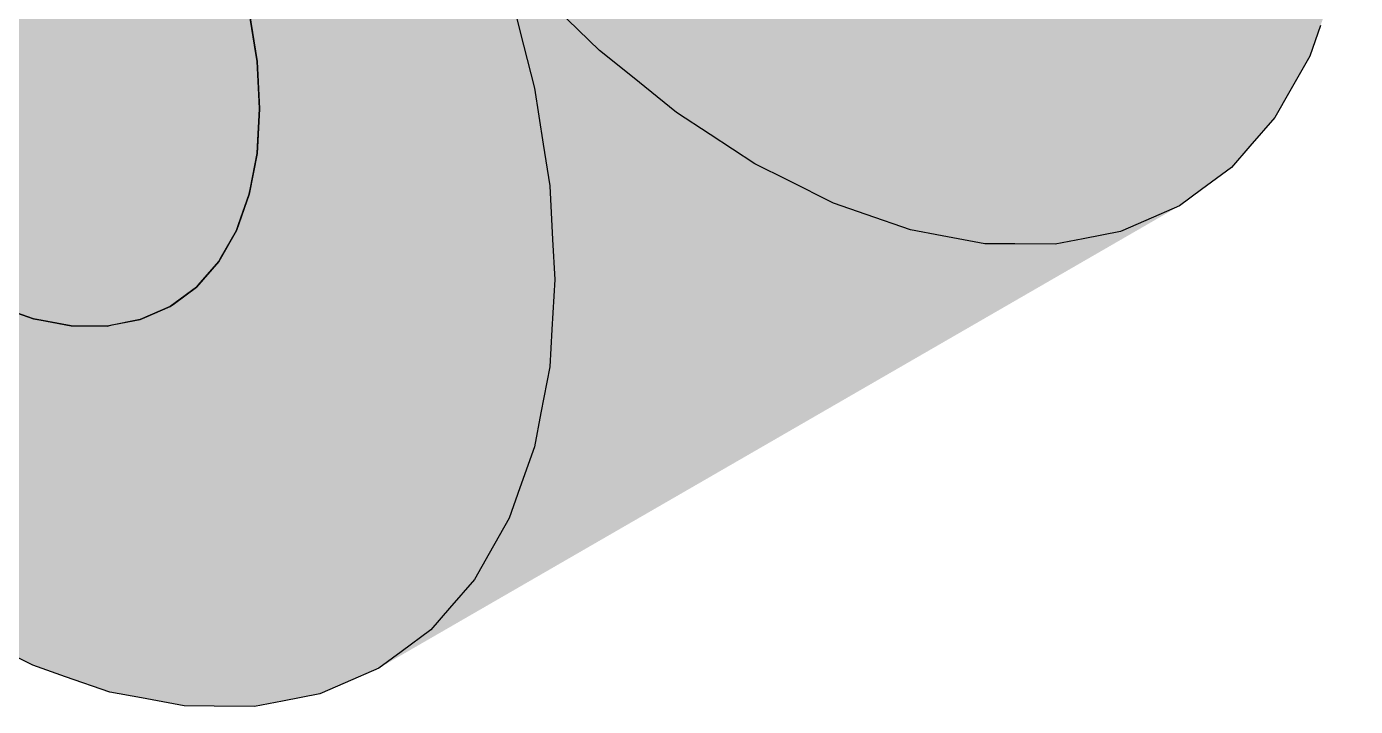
# Model space of a CAD drawing. Extents: x 0 to 297, y 0 to 210.
# Drawn here: x 206.73 to 225.5, y 121.7 to 131.31 of the extents above; entities that cross this region are included whole.
import ezdxf

# ---------------------------------------------------------------- set-up
doc = ezdxf.new("R2010")
doc.units = 0
doc.layers.add('SOMBRA', color=8, linetype='CONTINUOUS')
doc.layers.add('VISIBLE', color=7, linetype='CONTINUOUS')

msp = doc.modelspace()

# ---------------------------------------------------------------- linework, layer by layer
at = {"layer": 'SOMBRA', "color": 253}
for points in [[(213.5988, 138.1076), (202.3422, 131.4676), (202.6553, 130.8745)], [(213.5988, 138.1076), (202.6553, 130.8745), (213.969, 137.4064)], [(202.7224, 130.7677), (213.969, 137.4064), (202.6553, 130.8745)], [(202.7224, 130.7677), (213.9711, 137.4032), (213.969, 137.4064)], [(213.9711, 137.4032), (202.7224, 130.7677), (203.0795, 130.2)], [(213.9711, 137.4032), (203.0795, 130.2), (214.3932, 136.732)], [(221.295, 137.3518), (209.9644, 130.9276), (209.8717, 131.519)], [(209.9644, 130.9276), (221.295, 137.3518), (221.2955, 137.3484)], [(209.9644, 130.9276), (221.2955, 137.3484), (209.9818, 130.8165)], [(221.3322, 136.6802), (209.9818, 130.8165), (221.2955, 137.3484)], [(203.1538, 130.0998), (214.3932, 136.732), (203.0795, 130.2)], [(203.1538, 130.0998), (214.3955, 136.7289), (214.3932, 136.732)], [(214.3955, 136.7289), (203.1538, 130.0998), (203.5486, 129.5672)], [(214.3955, 136.7289), (203.5486, 129.5672), (214.8624, 136.0991)], [(221.3322, 136.6802), (210.0128, 130.2513), (209.9818, 130.8165)], [(210.0128, 130.2513), (221.3322, 136.6802), (221.3324, 136.677)], [(210.0128, 130.2513), (221.3324, 136.677), (210.0187, 130.1451)], [(221.2957, 136.0512), (210.0187, 130.1451), (221.3324, 136.677)], [(203.6287, 129.4753), (214.8624, 136.0991), (203.5486, 129.5672)], [(203.6287, 129.4753), (214.8648, 136.0964), (214.8624, 136.0991)], [(214.8648, 136.0964), (203.6287, 129.4753), (204.0547, 128.9869)], [(214.8648, 136.0964), (204.0547, 128.9869), (215.3684, 135.5188)], [(209.9876, 129.6158), (221.2955, 136.0482), (209.9818, 129.5163)], [(209.9876, 129.6158), (221.2957, 136.0512), (221.2955, 136.0482)], [(221.2957, 136.0512), (209.9876, 129.6158), (210.0187, 130.1451)], [(216.0078, 130.882), (215.0139, 131.6841), (215.3295, 132.8619)], [(216.167, 132.186), (216.0078, 130.882), (215.3295, 132.8619)], [(217.8711, 131.2022), (217.019, 131.6296), (217.019, 132.5569)], [(217.7663, 132.1821), (217.8711, 131.2022), (217.019, 132.5569)], [(217.019, 130.2216), (216.0078, 130.882), (216.167, 132.186)], [(217.019, 131.6296), (217.019, 130.2216), (216.167, 132.186)], [(218.7086, 130.911), (217.8711, 131.2022), (217.7663, 132.1821)], [(218.5007, 131.9267), (218.7086, 130.911), (217.7663, 132.1821)], [(221.0671, 132.1559), (221.6349, 131.1724), (220.5041, 131.9109)], [(222.1979, 131.5886), (221.6349, 131.1724), (221.0671, 132.1559)], [(222.6723, 132.1346), (223.7283, 130.8209), (222.1979, 131.5886)], [(224.1765, 131.6116), (223.7283, 130.8209), (222.6723, 132.1346)], [(219.5171, 130.7611), (218.7086, 130.911), (218.5007, 131.9267)], [(219.2098, 131.7953), (219.5171, 130.7611), (218.5007, 131.9267)], [(220.5041, 131.9109), (220.9929, 130.8929), (219.8814, 131.79)], [(221.6349, 131.1724), (220.9929, 130.8929), (220.5041, 131.9109)], [(215.0139, 131.6841), (214.8229, 130.9712), (214.2202, 131.5554)], [(215.2873, 130.5964), (214.8229, 130.9712), (215.0139, 131.6841)], [(216.0078, 130.882), (215.2873, 130.5964), (215.0139, 131.6841)], [(220.283, 130.7551), (219.5171, 130.7611), (219.2098, 131.7953)], [(219.8814, 131.79), (220.283, 130.7551), (219.2098, 131.7953)], [(220.9929, 130.8929), (220.283, 130.7551), (219.8814, 131.79)], [(218.0302, 129.7144), (217.019, 130.2216), (217.019, 131.6296)], [(217.8711, 131.2022), (218.0302, 129.7144), (217.019, 131.6296)], [(222.1979, 131.5886), (223.1653, 130.173), (221.6349, 131.1724)], [(223.7283, 130.8209), (223.1653, 130.173), (222.1979, 131.5886)], [(224.1765, 131.6116), (224.5769, 130.3952), (223.7283, 130.8209)], [(224.1765, 131.6116), (224.8584, 130.8918), (224.5769, 130.3952)], [(225.0106, 131.3216), (224.8584, 130.8918), (224.1765, 131.6116)], [(219.0242, 129.3688), (218.0302, 129.7144), (217.8711, 131.2022)], [(218.7086, 130.911), (219.0242, 129.3688), (217.8711, 131.2022)], [(221.6349, 131.1724), (222.4971, 129.679), (220.9929, 130.8929)], [(223.1653, 130.173), (222.4971, 129.679), (221.6349, 131.1724)], [(219.9838, 129.1909), (219.0242, 129.3688), (218.7086, 130.911)], [(219.5171, 130.7611), (219.9838, 129.1909), (218.7086, 130.911)], [(220.9929, 130.8929), (221.7352, 129.3473), (220.283, 130.7551)], [(222.4971, 129.679), (221.7352, 129.3473), (220.9929, 130.8929)], [(216.0078, 130.882), (215.9115, 130.0927), (215.2873, 130.5964)], [(216.384, 129.7841), (215.9115, 130.0927), (216.0078, 130.882)], [(217.019, 130.2216), (216.384, 129.7841), (216.0078, 130.882)], [(220.8926, 129.1837), (219.9838, 129.1909), (219.5171, 130.7611)], [(220.283, 130.7551), (220.8926, 129.1837), (219.5171, 130.7611)], [(221.7352, 129.3473), (220.8926, 129.1837), (220.283, 130.7551)], [(223.7283, 130.8209), (224.0139, 129.6188), (223.1653, 130.173)], [(223.7283, 130.8209), (224.3675, 130.0257), (224.0139, 129.6188)], [(224.5769, 130.3952), (224.3675, 130.0257), (223.7283, 130.8209)], [(217.019, 130.2216), (217.019, 129.3694), (216.384, 129.7841)], [(217.4915, 129.1324), (217.019, 129.3694), (217.019, 130.2216)], [(218.0302, 129.7144), (217.4915, 129.1324), (217.019, 130.2216)], [(223.1653, 130.173), (223.3312, 129.0059), (222.4971, 129.679)], [(223.1653, 130.173), (223.7509, 129.3161), (223.3312, 129.0059)], [(224.0139, 129.6188), (223.7509, 129.3161), (223.1653, 130.173)], [(218.0302, 129.7144), (218.1266, 128.8138), (217.4915, 129.1324)], [(218.591, 128.6523), (218.1266, 128.8138), (218.0302, 129.7144)], [(219.0242, 129.3688), (218.591, 128.6523), (218.0302, 129.7144)], [(222.4971, 129.679), (222.5405, 128.5667), (221.7352, 129.3473)], [(222.4971, 129.679), (223.019, 128.775), (222.5405, 128.5667)], [(223.3312, 129.0059), (223.019, 128.775), (222.4971, 129.679)], [(219.0242, 129.3688), (219.2152, 128.4353), (218.591, 128.6523)], [(219.6635, 128.3522), (219.2152, 128.4353), (219.0242, 129.3688)], [(219.9838, 129.1909), (219.6635, 128.3522), (219.0242, 129.3688)], [(221.7352, 129.3473), (221.6554, 128.309), (220.8926, 129.1837)], [(221.7352, 129.3473), (222.1845, 128.4118), (221.6554, 128.309)], [(222.5405, 128.5667), (222.1845, 128.4118), (221.7352, 129.3473)], [(219.9838, 129.1909), (220.2662, 128.2405), (219.6635, 128.3522)], [(220.6909, 128.2371), (220.2662, 128.2405), (219.9838, 129.1909)], [(220.8926, 129.1837), (220.6909, 128.2371), (219.9838, 129.1909)], [(220.8926, 129.1837), (221.2617, 128.2326), (220.6909, 128.2371)], [(221.6554, 128.309), (221.2617, 128.2326), (220.8926, 129.1837)]]:
    msp.add_solid(points, dxfattribs=at)
at = {"layer": 'SOMBRA', "color": 252}
for points in [[(205.1072, 135.118), (210.2872, 137.0893), (198.9735, 130.5574)], [(199.2857, 129.9661), (198.9735, 130.5574), (210.2872, 137.0893)], [(199.2857, 129.9661), (210.2872, 137.0893), (205.773, 133.7116)], [(213.7493, 131.0448), (225.2152, 136.9712), (220.2367, 134.7903)], [(213.7493, 131.0448), (213.9015, 130.4392), (225.2152, 136.9712)], [(220.5129, 133.3922), (225.2152, 136.9712), (213.9015, 130.4392)], [(205.773, 133.7116), (211.019, 135.7032), (199.7053, 129.1713)], [(200.0613, 128.6053), (199.7053, 129.1713), (211.019, 135.7032)], [(200.0613, 128.6053), (211.019, 135.7032), (206.5487, 132.3507)], [(214.0256, 129.6468), (225.4317, 135.5892), (220.5129, 133.3922)], [(214.0256, 129.6468), (214.118, 129.0572), (225.4317, 135.5892)], [(220.647, 132.0453), (225.4317, 135.5892), (214.118, 129.0572)], [(213.7493, 131.0448), (220.2367, 134.7903), (213.5447, 131.8588)], [(206.5487, 132.3507), (211.8535, 134.3764), (200.5398, 127.8444)], [(200.9335, 127.3134), (200.5398, 127.8444), (211.8535, 134.3764)], [(200.9335, 127.3134), (211.8535, 134.3764), (207.4208, 131.0588)], [(207.4208, 131.0588), (211.8535, 134.3764), (212.2472, 133.8454)], [(214.1596, 128.2998), (225.5043, 134.2684), (220.647, 132.0453)], [(214.1596, 128.2998), (214.1906, 127.7364), (225.5043, 134.2684)], [(220.6363, 130.7726), (225.5043, 134.2684), (214.1906, 127.7364)], [(220.6363, 130.7726), (225.4627, 133.5591), (225.5043, 134.2684)], [(207.4208, 131.0588), (212.2472, 133.8454), (212.7764, 133.1316)], [(220.6363, 130.7726), (225.4317, 133.0314), (225.4627, 133.5591)], [(214.0256, 129.6468), (220.5129, 133.3922), (213.9015, 130.4392)], [(207.4208, 131.0588), (212.7764, 133.1316), (201.4627, 126.5996)], [(201.8873, 126.1126), (201.4627, 126.5996), (212.7764, 133.1316)], [(201.8873, 126.1126), (212.7764, 133.1316), (208.3747, 129.8581)], [(208.3747, 129.8581), (212.7764, 133.1316), (213.201, 132.6446)], [(220.4812, 129.5958), (225.4317, 133.0314), (214.118, 126.4994)], [(214.149, 127.0271), (214.118, 126.4994), (225.4317, 133.0314)], [(214.149, 127.0271), (225.4317, 133.0314), (220.6363, 130.7726)], [(220.4812, 129.5958), (225.3076, 132.3823), (225.4317, 133.0314)], [(208.3747, 129.8581), (213.201, 132.6446), (213.7719, 131.99)], [(220.4812, 129.5958), (225.2152, 131.8994), (225.3076, 132.3823)], [(210.3408, 131.3933), (210.7055, 131.2956), (210.9943, 132.1115)], [(210.7055, 131.2956), (211.7363, 132.038), (210.9943, 132.1115)], [(210.7055, 131.2956), (211.235, 131.1537), (211.7363, 132.038)], [(211.235, 131.1537), (212.8628, 131.9264), (211.7363, 132.038)], [(214.1596, 128.2998), (220.647, 132.0453), (214.118, 129.0572)], [(208.3747, 129.8581), (213.7719, 131.99), (202.4581, 125.458)], [(202.9065, 125.0234), (202.4581, 125.458), (213.7719, 131.99)], [(202.9065, 125.0234), (213.7719, 131.99), (209.3938, 128.7688)], [(209.3938, 128.7688), (213.7719, 131.99), (214.2202, 131.5554)], [(211.235, 131.1537), (212.0107, 130.9458), (212.8628, 131.9264)], [(212.0107, 130.9458), (213.5447, 131.8588), (212.8628, 131.9264)], [(212.0107, 130.9458), (213.7493, 131.0448), (213.5447, 131.8588)], [(220.1842, 128.5351), (225.2152, 131.8994), (213.9015, 125.3674)], [(213.9938, 125.8503), (213.9015, 125.3674), (225.2152, 131.8994)], [(213.9938, 125.8503), (225.2152, 131.8994), (220.4812, 129.5958)], [(220.1842, 128.5351), (225.0106, 131.3216), (225.2152, 131.8994)], [(209.3938, 128.7688), (214.2202, 131.5554), (214.8229, 130.9712)], [(209.9818, 130.8165), (209.9442, 131.4996), (209.8717, 131.519)], [(209.9818, 130.8165), (210.0958, 131.459), (209.9442, 131.4996)], [(209.9818, 130.8165), (210.0562, 130.7848), (210.0958, 131.459)], [(210.0562, 130.7848), (210.3408, 131.3933), (210.0958, 131.459)], [(210.0562, 130.7848), (210.2118, 130.7186), (210.3408, 131.3933)], [(210.2118, 130.7186), (210.7055, 131.2956), (210.3408, 131.3933)], [(210.2118, 130.7186), (210.4633, 130.6117), (210.7055, 131.2956)], [(210.4633, 130.6117), (211.235, 131.1537), (210.7055, 131.2956)], [(220.1842, 128.5351), (224.8584, 130.8918), (225.0106, 131.3216)], [(210.4633, 130.6117), (210.8376, 130.4525), (211.235, 131.1537)], [(210.8376, 130.4525), (212.0107, 130.9458), (211.235, 131.1537)], [(200.9335, 127.3134), (207.4208, 131.0588), (201.4627, 126.5996)], [(209.3938, 128.7688), (214.8229, 130.9712), (203.5092, 124.4392)], [(203.9736, 124.0644), (203.5092, 124.4392), (214.8229, 130.9712)], [(203.9736, 124.0644), (214.8229, 130.9712), (210.4609, 127.8099)], [(210.4609, 127.8099), (214.8229, 130.9712), (215.2873, 130.5964)], [(210.8376, 130.4525), (211.3811, 130.2213), (212.0107, 130.9458)], [(211.3811, 130.2213), (213.1886, 130.6302), (212.0107, 130.9458)], [(212.0107, 130.9458), (213.1886, 130.6302), (213.7493, 131.0448)], [(213.1886, 130.6302), (213.9015, 130.4392), (213.7493, 131.0448)], [(219.7506, 127.6087), (224.8584, 130.8918), (213.5447, 124.3598)], [(213.6969, 124.7896), (213.5447, 124.3598), (224.8584, 130.8918)], [(213.6969, 124.7896), (224.8584, 130.8918), (220.1842, 128.5351)], [(219.7506, 127.6087), (224.5769, 130.3952), (224.8584, 130.8918)], [(210.0187, 130.1451), (210.0562, 130.7848), (209.9818, 130.8165)], [(210.0187, 130.1451), (210.2118, 130.7186), (210.0562, 130.7848)], [(210.0187, 130.1451), (210.0938, 130.1017), (210.2118, 130.7186)], [(210.0938, 130.1017), (210.4633, 130.6117), (210.2118, 130.7186)], [(214.149, 127.0271), (220.6363, 130.7726), (214.1906, 127.7364)], [(210.0938, 130.1017), (210.2507, 130.0111), (210.4633, 130.6117)], [(210.2507, 130.0111), (210.8376, 130.4525), (210.4633, 130.6117)], [(210.4609, 127.8099), (215.2873, 130.5964), (215.9115, 130.0927)], [(211.3811, 130.2213), (212.1773, 129.8826), (213.1886, 130.6302)], [(212.1773, 129.8826), (213.9015, 130.4392), (213.1886, 130.6302)], [(210.2507, 130.0111), (210.5043, 129.8647), (210.8376, 130.4525)], [(210.5043, 129.8647), (211.3811, 130.2213), (210.8376, 130.4525)], [(212.1773, 129.8826), (214.0256, 129.6468), (213.9015, 130.4392)], [(219.7506, 127.6087), (224.3675, 130.0257), (224.5769, 130.3952)], [(209.9818, 129.5163), (210.0938, 130.1017), (210.0187, 130.1451)], [(210.5043, 129.8647), (210.8818, 129.6467), (211.3811, 130.2213)], [(210.8818, 129.6467), (212.1773, 129.8826), (211.3811, 130.2213)], [(210.4609, 127.8099), (215.9115, 130.0927), (204.5978, 123.5607)], [(205.0702, 123.2521), (204.5978, 123.5607), (215.9115, 130.0927)], [(205.0702, 123.2521), (215.9115, 130.0927), (211.5576, 126.9976)], [(209.9818, 129.5163), (210.2507, 130.0111), (210.0938, 130.1017)], [(209.9818, 129.5163), (210.0562, 129.462), (210.2507, 130.0111)], [(210.0562, 129.462), (210.5043, 129.8647), (210.2507, 130.0111)], [(211.5576, 126.9976), (215.9115, 130.0927), (216.384, 129.7841)], [(219.1875, 126.8323), (224.3675, 130.0257), (213.0538, 123.4938)], [(213.2632, 123.8632), (213.0538, 123.4938), (224.3675, 130.0257)], [(213.2632, 123.8632), (224.3675, 130.0257), (219.7506, 127.6087)], [(219.1875, 126.8323), (224.0139, 129.6188), (224.3675, 130.0257)], [(201.8873, 126.1126), (208.3747, 129.8581), (202.4581, 125.458)], [(210.0562, 129.462), (210.2118, 129.3485), (210.5043, 129.8647)], [(210.2118, 129.3485), (210.8818, 129.6467), (210.5043, 129.8647)], [(210.8818, 129.6467), (211.4301, 129.3302), (212.1773, 129.8826)], [(211.4301, 129.3302), (213.3862, 129.3684), (212.1773, 129.8826)], [(211.5576, 126.9976), (216.384, 129.7841), (217.019, 129.3694)], [(212.1773, 129.8826), (213.3862, 129.3684), (214.0256, 129.6468)], [(210.2118, 129.3485), (210.4633, 129.1651), (210.8818, 129.6467)], [(210.4633, 129.1651), (211.4301, 129.3302), (210.8818, 129.6467)], [(213.3862, 129.3684), (214.118, 129.0572), (214.0256, 129.6468)], [(213.9938, 125.8503), (220.4812, 129.5958), (214.118, 126.4994)], [(219.1875, 126.8323), (223.7509, 129.3161), (224.0139, 129.6188)], [(209.8717, 128.9408), (210.0562, 129.462), (209.9818, 129.5163)], [(209.8717, 128.9408), (210.2118, 129.3485), (210.0562, 129.462)], [(211.5576, 126.9976), (217.019, 129.3694), (205.7053, 122.8374)], [(206.1778, 122.6004), (205.7053, 122.8374), (217.019, 129.3694)], [(206.1778, 122.6004), (217.019, 129.3694), (212.6652, 126.3459)], [(209.8717, 128.9408), (209.9442, 128.8765), (210.2118, 129.3485)], [(209.9442, 128.8765), (210.4633, 129.1651), (210.2118, 129.3485)], [(210.4633, 129.1651), (210.8376, 128.8921), (211.4301, 129.3302)], [(210.8376, 128.8921), (212.2332, 128.8665), (211.4301, 129.3302)], [(211.4301, 129.3302), (212.2332, 128.8665), (213.3862, 129.3684)], [(212.2332, 128.8665), (214.118, 129.0572), (213.3862, 129.3684)], [(218.5049, 126.2194), (223.7509, 129.3161), (212.4371, 122.7841)], [(212.7002, 123.0869), (212.4371, 122.7841), (223.7509, 129.3161)], [(212.6652, 126.3459), (217.019, 129.3694), (217.4915, 129.1324)], [(212.7002, 123.0869), (223.7509, 129.3161), (219.1875, 126.8323)], [(218.5049, 126.2194), (223.3312, 129.0059), (223.7509, 129.3161)], [(209.9442, 128.8765), (210.0958, 128.7421), (210.4633, 129.1651)], [(210.0958, 128.7421), (210.8376, 128.8921), (210.4633, 129.1651)], [(212.2332, 128.8665), (214.1596, 128.2998), (214.118, 129.0572)], [(212.6652, 126.3459), (217.4915, 129.1324), (218.1266, 128.8138)], [(209.6903, 128.4286), (209.9442, 128.8765), (209.8717, 128.9408)], [(209.6903, 128.4286), (210.0958, 128.7421), (209.9442, 128.8765)], [(210.0958, 128.7421), (210.3408, 128.5248), (210.8376, 128.8921)], [(210.3408, 128.5248), (211.3811, 128.4956), (210.8376, 128.8921)], [(210.8376, 128.8921), (211.3811, 128.4956), (212.2332, 128.8665)], [(211.3811, 128.4956), (213.4525, 128.1625), (212.2332, 128.8665)], [(212.2332, 128.8665), (213.4525, 128.1625), (214.1596, 128.2998)], [(218.5049, 126.2194), (223.019, 128.775), (223.3312, 129.0059)], [(202.9065, 125.0234), (209.3938, 128.7688), (203.5092, 124.4392)], [(212.6652, 126.3459), (218.1266, 128.8138), (206.8129, 122.2818)], [(207.2773, 122.1203), (206.8129, 122.2818), (218.1266, 128.8138)], [(207.2773, 122.1203), (218.1266, 128.8138), (213.7646, 125.8658)], [(209.6903, 128.4286), (209.7597, 128.3554), (210.0958, 128.7421)], [(209.7597, 128.3554), (210.3408, 128.5248), (210.0958, 128.7421)], [(217.7142, 125.7803), (223.019, 128.775), (211.7053, 122.2431)], [(212.0175, 122.4739), (211.7053, 122.2431), (223.019, 128.775)], [(212.0175, 122.4739), (223.019, 128.775), (218.5049, 126.2194)], [(213.7646, 125.8658), (218.1266, 128.8138), (218.591, 128.6523)], [(213.7646, 125.8658), (218.591, 128.6523), (219.2152, 128.4353)], [(217.7142, 125.7803), (222.5405, 128.5667), (223.019, 128.775)], [(209.7597, 128.3554), (209.9047, 128.2024), (210.3408, 128.5248)], [(209.9047, 128.2024), (210.7055, 128.2015), (210.3408, 128.5248)], [(210.3408, 128.5248), (210.7055, 128.2015), (211.3811, 128.4956)], [(210.7055, 128.2015), (212.1773, 127.9149), (211.3811, 128.4956)], [(211.3811, 128.4956), (212.1773, 127.9149), (213.4525, 128.1625)], [(213.6969, 124.7896), (220.1842, 128.5351), (213.9015, 125.3674)], [(217.7142, 125.7803), (222.1845, 128.4118), (222.5405, 128.5667)], [(213.7646, 125.8658), (219.2152, 128.4353), (207.9015, 121.9033)], [(208.3498, 121.8202), (207.9015, 121.9033), (219.2152, 128.4353)], [(208.3498, 121.8202), (219.2152, 128.4353), (214.8372, 125.5657)], [(209.4408, 127.9884), (209.7597, 128.3554), (209.6903, 128.4286)], [(209.4408, 127.9884), (209.9047, 128.2024), (209.7597, 128.3554)], [(216.829, 125.5225), (222.1845, 128.4118), (210.8708, 121.8798)], [(211.2268, 122.0348), (210.8708, 121.8798), (222.1845, 128.4118)], [(211.2268, 122.0348), (222.1845, 128.4118), (217.7142, 125.7803)], [(213.4525, 128.1625), (214.1906, 127.7364), (214.1596, 128.2998)], [(214.8372, 125.5657), (219.2152, 128.4353), (219.6635, 128.3522)], [(214.8372, 125.5657), (219.6635, 128.3522), (220.2662, 128.2405)], [(216.829, 125.5225), (221.6554, 128.309), (222.1845, 128.4118)], [(216.829, 125.5225), (221.2617, 128.2326), (221.6554, 128.309)], [(214.8372, 125.5657), (220.2662, 128.2405), (208.9525, 121.7085)], [(209.3772, 121.7051), (208.9525, 121.7085), (220.2662, 128.2405)], [(209.3772, 121.7051), (220.2662, 128.2405), (215.8645, 125.4506)], [(209.4408, 127.9884), (209.5058, 127.9075), (209.9047, 128.2024)], [(209.5058, 127.9075), (210.139, 127.9549), (209.9047, 128.2024)], [(209.9047, 128.2024), (210.139, 127.9549), (210.7055, 128.2015)], [(215.8645, 125.4506), (221.2617, 128.2326), (209.948, 121.7006)], [(210.3417, 121.7771), (209.948, 121.7006), (221.2617, 128.2326)], [(210.139, 127.9549), (211.235, 127.7319), (210.7055, 128.2015)], [(210.3417, 121.7771), (221.2617, 128.2326), (216.829, 125.5225)], [(210.7055, 128.2015), (211.235, 127.7319), (212.1773, 127.9149)], [(212.1773, 127.9149), (214.1906, 127.7364), (213.4525, 128.1625)], [(215.8645, 125.4506), (220.2662, 128.2405), (220.6909, 128.2371)], [(215.8645, 125.4506), (220.6909, 128.2371), (221.2617, 128.2326)], [(209.1273, 127.6277), (209.5058, 127.9075), (209.4408, 127.9884)], [(209.1273, 127.6277), (209.6417, 127.7385), (209.5058, 127.9075)], [(209.5058, 127.9075), (209.6417, 127.7385), (210.139, 127.9549)], [(209.6417, 127.7385), (210.4878, 127.5868), (210.139, 127.9549)], [(210.139, 127.9549), (210.4878, 127.5868), (211.235, 127.7319)], [(211.235, 127.7319), (213.3862, 127.0331), (212.1773, 127.9149)], [(212.1773, 127.9149), (213.3862, 127.0331), (214.149, 127.0271)], [(212.1773, 127.9149), (214.149, 127.0271), (214.1906, 127.7364)], [(203.9736, 124.0644), (210.4609, 127.8099), (204.5978, 123.5607)], [(209.1273, 127.6277), (209.1869, 127.5405), (209.6417, 127.7385)], [(209.1869, 127.5405), (209.8614, 127.4651), (209.6417, 127.7385)], [(209.6417, 127.7385), (209.8614, 127.4651), (210.4878, 127.5868)], [(210.4878, 127.5868), (212.0107, 127.044), (211.235, 127.7319)], [(211.235, 127.7319), (212.0107, 127.044), (213.3862, 127.0331)], [(208.7553, 127.3526), (209.1869, 127.5405), (209.1273, 127.6277)], [(208.7553, 127.3526), (209.3114, 127.3583), (209.1869, 127.5405)], [(209.1869, 127.5405), (209.3114, 127.3583), (209.8614, 127.4651)], [(209.8614, 127.4651), (210.9943, 127.0521), (210.4878, 127.5868)], [(210.4878, 127.5868), (210.9943, 127.0521), (212.0107, 127.044)], [(213.2632, 123.8632), (219.7506, 127.6087), (213.5447, 124.3598)], [(206.2683, 127.3723), (206.2781, 127.2807), (206.8817, 126.8865)], [(206.2683, 127.3723), (206.8817, 126.8865), (206.8411, 127.0849)], [(206.2683, 127.3723), (206.8411, 127.0849), (206.8217, 127.1799)], [(208.3311, 127.168), (208.8084, 127.2607), (208.7553, 127.3526)], [(208.7553, 127.3526), (208.8084, 127.2607), (209.3114, 127.3583)], [(208.8084, 127.2607), (209.5126, 127.0638), (209.3114, 127.3583)], [(209.3114, 127.3583), (210.1883, 127.0584), (209.8614, 127.4651)], [(209.3114, 127.3583), (209.5126, 127.0638), (210.1883, 127.0584)], [(209.8614, 127.4651), (210.1883, 127.0584), (210.9943, 127.0521)], [(206.2781, 127.2807), (206.2986, 127.0892), (206.9474, 126.5656)], [(206.2781, 127.2807), (206.9474, 126.5656), (206.8817, 126.8865)], [(206.8217, 127.1799), (206.8411, 127.0849), (207.4447, 126.7821)], [(206.8217, 127.1799), (207.4447, 126.7821), (207.3847, 126.9842)], [(206.8217, 127.1799), (207.3847, 126.9842), (207.356, 127.0809)], [(207.862, 127.0769), (208.3768, 127.0728), (208.3311, 127.168)], [(208.3311, 127.168), (208.9194, 127.0685), (208.8084, 127.2607)], [(208.3311, 127.168), (208.3768, 127.0728), (208.9194, 127.0685)], [(208.8084, 127.2607), (208.9194, 127.0685), (209.5126, 127.0638)], [(205.0702, 123.2521), (211.5576, 126.9976), (205.7053, 122.8374)], [(206.2986, 127.0892), (206.3317, 126.7797), (207.0451, 126.0882)], [(206.2986, 127.0892), (207.0451, 126.0882), (206.9474, 126.5656)], [(206.8411, 127.0849), (206.8817, 126.8865), (207.5418, 126.4554)], [(206.8411, 127.0849), (207.5418, 126.4554), (207.4447, 126.7821)], [(207.356, 127.0809), (207.3847, 126.9842), (207.978, 126.7779)], [(207.356, 127.0809), (207.978, 126.7779), (207.8995, 126.9801)], [(207.356, 127.0809), (207.8995, 126.9801), (207.862, 127.0769)], [(207.3847, 126.9842), (207.4447, 126.7821), (208.1048, 126.451)], [(207.3847, 126.9842), (208.1048, 126.451), (207.978, 126.7779)], [(207.862, 127.0769), (207.8995, 126.9801), (208.4723, 126.8739)], [(207.862, 127.0769), (208.4723, 126.8739), (208.3768, 127.0728)], [(207.8995, 126.9801), (207.978, 126.7779), (208.6268, 126.5523)], [(207.8995, 126.9801), (208.6268, 126.5523), (208.4723, 126.8739)], [(208.3768, 127.0728), (208.4723, 126.8739), (209.0987, 126.7578)], [(208.3768, 127.0728), (209.0987, 126.7578), (208.9194, 127.0685)], [(208.9194, 127.0685), (209.0987, 126.7578), (209.8121, 126.6255)], [(208.9194, 127.0685), (209.8121, 126.6255), (209.5126, 127.0638)], [(209.5126, 127.0638), (209.8121, 126.6255), (210.6631, 126.4678)], [(209.5126, 127.0638), (210.6631, 126.4678), (210.1883, 127.0584)], [(210.1883, 127.0584), (210.6631, 126.4678), (211.7363, 126.2688)], [(210.1883, 127.0584), (211.7363, 126.2688), (210.9943, 127.0521)], [(210.9943, 127.0521), (211.7363, 126.2688), (213.1885, 125.9996)], [(210.9943, 127.0521), (213.1885, 125.9996), (212.0107, 127.044)], [(212.0107, 127.044), (213.1885, 125.9996), (213.9938, 125.8503)], [(212.0107, 127.044), (213.9938, 125.8503), (214.118, 126.4994)], [(212.0107, 127.044), (214.118, 126.4994), (213.3862, 127.0331)], [(213.3862, 127.0331), (214.118, 126.4994), (214.149, 127.0271)], [(206.3317, 126.7797), (206.381, 126.3191), (207.187, 125.3948)], [(206.3317, 126.7797), (207.187, 125.3948), (207.0451, 126.0882)], [(206.8817, 126.8865), (206.9474, 126.5656), (207.6863, 125.9693)], [(206.8817, 126.8865), (207.6863, 125.9693), (207.5418, 126.4554)], [(207.4447, 126.7821), (207.5418, 126.4554), (208.2936, 125.9645)], [(207.4447, 126.7821), (208.2936, 125.9645), (208.1048, 126.451)], [(207.978, 126.7779), (208.1048, 126.451), (208.8566, 126.0739)], [(207.978, 126.7779), (208.8566, 126.0739), (208.6268, 126.5523)], [(208.4723, 126.8739), (208.6268, 126.5523), (209.3657, 126.2955)], [(208.4723, 126.8739), (209.3657, 126.2955), (209.0987, 126.7578)], [(212.7002, 123.0869), (219.1875, 126.8323), (213.0538, 123.4938)], [(209.0987, 126.7578), (209.3657, 126.2955), (210.2471, 125.989)], [(209.0987, 126.7578), (210.2471, 125.989), (209.8121, 126.6255)], [(209.8121, 126.6255), (210.2471, 125.989), (211.3586, 125.6026)], [(209.8121, 126.6255), (211.3586, 125.6026), (210.6631, 126.4678)], [(206.9474, 126.5656), (207.0451, 126.0882), (207.8961, 125.2633)], [(206.9474, 126.5656), (207.8961, 125.2633), (207.6863, 125.9693)], [(207.5418, 126.4554), (207.6863, 125.9693), (208.5677, 125.258)], [(207.5418, 126.4554), (208.5677, 125.258), (208.2936, 125.9645)], [(208.1048, 126.451), (208.2936, 125.9645), (209.1903, 125.3789)], [(208.1048, 126.451), (209.1903, 125.3789), (208.8566, 126.0739)], [(208.6268, 126.5523), (208.8566, 126.0739), (209.7534, 125.624)], [(208.6268, 126.5523), (209.7534, 125.624), (209.3657, 126.2955)], [(210.6631, 126.4678), (211.3586, 125.6026), (212.8628, 125.0796)], [(210.6631, 126.4678), (212.8628, 125.0796), (211.7363, 126.2688)], [(206.1778, 122.6004), (212.6652, 126.3459), (206.8129, 122.2818)], [(206.381, 126.3191), (206.4526, 125.6501), (207.3949, 124.379)], [(206.381, 126.3191), (207.3949, 124.379), (207.187, 125.3948)], [(209.3657, 126.2955), (209.7534, 125.624), (210.8842, 125.0567)], [(209.3657, 126.2955), (210.8842, 125.0567), (210.2471, 125.989)], [(211.7363, 126.2688), (212.8628, 125.0796), (213.6969, 124.7896)], [(211.7363, 126.2688), (213.6969, 124.7896), (213.9015, 125.3674)], [(211.7363, 126.2688), (213.9015, 125.3674), (213.1885, 125.9996)], [(212.0175, 122.4739), (218.5049, 126.2194), (212.4371, 122.7841)], [(207.0451, 126.0882), (207.187, 125.3948), (208.2034, 124.2291)], [(207.0451, 126.0882), (208.2034, 124.2291), (207.8961, 125.2633)], [(208.8566, 126.0739), (209.1903, 125.3789), (210.3212, 124.6404)], [(208.8566, 126.0739), (210.3212, 124.6404), (209.7534, 125.624)], [(207.2773, 122.1203), (213.7646, 125.8658), (207.9015, 121.9033)], [(207.6863, 125.9693), (207.8961, 125.2633), (208.9693, 124.2231)], [(207.6863, 125.9693), (208.9693, 124.2231), (208.5677, 125.258)], [(208.2936, 125.9645), (208.5677, 125.258), (209.6792, 124.361)], [(208.2936, 125.9645), (209.6792, 124.361), (209.1903, 125.3789)], [(210.2471, 125.989), (210.8842, 125.0567), (212.4146, 124.2889)], [(210.2471, 125.989), (212.4146, 124.2889), (211.3586, 125.6026)], [(213.1885, 125.9996), (213.9015, 125.3674), (213.9938, 125.8503)], [(206.4526, 125.6501), (206.5574, 124.6702), (207.7104, 122.8368)], [(206.4526, 125.6501), (207.7104, 122.8368), (207.3949, 124.379)], [(211.2268, 122.0348), (217.7142, 125.7803), (211.7053, 122.2431)], [(208.3498, 121.8202), (214.8372, 125.5657), (208.9525, 121.7085)], [(209.3772, 121.7051), (215.8645, 125.4506), (209.948, 121.7006)], [(209.7534, 125.624), (210.3212, 124.6404), (211.8516, 123.641)], [(209.7534, 125.624), (211.8516, 123.641), (210.8842, 125.0567)], [(210.3417, 121.7771), (216.829, 125.5225), (210.8708, 121.8798)], [(211.3586, 125.6026), (212.4146, 124.2889), (213.2632, 123.8632)], [(211.3586, 125.6026), (213.2632, 123.8632), (213.5447, 124.3598)], [(211.3586, 125.6026), (213.5447, 124.3598), (212.8628, 125.0796)], [(207.187, 125.3948), (207.3949, 124.379), (208.67, 122.6589)], [(207.187, 125.3948), (208.67, 122.6589), (208.2034, 124.2291)], [(207.8961, 125.2633), (208.2034, 124.2291), (209.5789, 122.6517)], [(207.8961, 125.2633), (209.5789, 122.6517), (208.9693, 124.2231)], [(208.5677, 125.258), (208.9693, 124.2231), (210.4215, 122.8154)], [(208.5677, 125.258), (210.4215, 122.8154), (209.6792, 124.361)], [(209.1903, 125.3789), (209.6792, 124.361), (211.1834, 123.147)], [(209.1903, 125.3789), (211.1834, 123.147), (210.3212, 124.6404)], [(205.7053, 125.0977), (206.1778, 122.6004), (206.8129, 122.2818)], [(205.7053, 125.0977), (206.8129, 122.2818), (206.7165, 123.1824)], [(212.8628, 125.0796), (213.5447, 124.3598), (213.6969, 124.7896)], [(210.8842, 125.0567), (211.8516, 123.641), (212.7002, 123.0869)], [(210.8842, 125.0567), (212.7002, 123.0869), (213.0538, 123.4938)], [(210.8842, 125.0567), (213.0538, 123.4938), (212.4146, 124.2889)], [(206.5574, 124.6702), (206.7165, 123.1824), (207.2773, 122.1203)], [(206.5574, 124.6702), (207.2773, 122.1203), (207.9015, 121.9033)], [(206.5574, 124.6702), (207.9015, 121.9033), (207.7104, 122.8368)], [(210.3212, 124.6404), (211.1834, 123.147), (212.0175, 122.4739)], [(210.3212, 124.6404), (212.0175, 122.4739), (212.4371, 122.7841)], [(210.3212, 124.6404), (212.4371, 122.7841), (211.8516, 123.641)], [(207.3949, 124.379), (207.7104, 122.8368), (208.3498, 121.8202)], [(207.3949, 124.379), (208.3498, 121.8202), (208.9525, 121.7085)], [(207.3949, 124.379), (208.9525, 121.7085), (208.67, 122.6589)], [(209.6792, 124.361), (210.4215, 122.8154), (211.2268, 122.0348)], [(209.6792, 124.361), (211.2268, 122.0348), (211.7053, 122.2431)], [(209.6792, 124.361), (211.7053, 122.2431), (211.1834, 123.147)], [(208.2034, 124.2291), (208.67, 122.6589), (209.3772, 121.7051)], [(208.2034, 124.2291), (209.3772, 121.7051), (209.948, 121.7006)], [(208.2034, 124.2291), (209.948, 121.7006), (209.5789, 122.6517)], [(208.9693, 124.2231), (209.5789, 122.6517), (210.3417, 121.7771)], [(208.9693, 124.2231), (210.3417, 121.7771), (210.8708, 121.8798)], [(208.9693, 124.2231), (210.8708, 121.8798), (210.4215, 122.8154)], [(212.4146, 124.2889), (213.0538, 123.4938), (213.2632, 123.8632)], [(211.8516, 123.641), (212.4371, 122.7841), (212.7002, 123.0869)], [(206.7165, 123.1824), (206.8129, 122.2818), (207.2773, 122.1203)], [(211.1834, 123.147), (211.7053, 122.2431), (212.0175, 122.4739)], [(207.7104, 122.8368), (207.9015, 121.9033), (208.3498, 121.8202)], [(210.4215, 122.8154), (210.8708, 121.8798), (211.2268, 122.0348)], [(208.67, 122.6589), (208.9525, 121.7085), (209.3772, 121.7051)], [(209.5789, 122.6517), (209.948, 121.7006), (210.3417, 121.7771)]]:
    msp.add_solid(points, dxfattribs=at)
at = {"layer": 'SOMBRA', "color": 254}
for points in [[(221.1859, 135.4756), (209.9818, 129.5163), (221.2955, 136.0482)], [(204.1392, 128.9049), (215.3684, 135.5188), (204.0547, 128.9869)], [(204.1392, 128.9049), (215.3709, 135.5164), (215.3684, 135.5188)], [(215.3709, 135.5164), (204.1392, 128.9049), (204.5889, 128.469)], [(215.3709, 135.5164), (204.5889, 128.469), (215.9027, 135.001)], [(221.0049, 134.963), (209.8717, 128.9408), (221.1854, 135.4728)], [(209.8891, 129.0319), (221.1854, 135.4728), (209.8717, 128.9408)], [(209.8891, 129.0319), (221.1859, 135.4756), (221.1854, 135.4728)], [(221.1859, 135.4756), (209.8891, 129.0319), (209.9818, 129.5163)], [(204.6765, 128.3983), (215.9027, 135.001), (204.5889, 128.469)], [(204.6765, 128.3983), (215.9053, 134.9988), (215.9027, 135.001)], [(215.9053, 134.9988), (204.6765, 128.3983), (205.1423, 128.0224)], [(215.9053, 134.9988), (205.1423, 128.0224), (216.456, 134.5544)], [(220.7557, 134.5225), (209.6903, 128.4286), (221.004, 134.9606)], [(209.719, 128.5097), (221.004, 134.9606), (209.6903, 128.4286)], [(209.719, 128.5097), (221.0049, 134.963), (221.004, 134.9606)], [(221.0049, 134.963), (209.719, 128.5097), (209.8717, 128.9408)], [(205.2314, 127.9642), (216.456, 134.5544), (205.1423, 128.0224)], [(205.2314, 127.9642), (216.4587, 134.5526), (216.456, 134.5544)], [(216.4587, 134.5526), (205.2314, 127.9642), (205.7053, 127.6547)], [(216.4587, 134.5526), (205.7053, 127.6547), (217.019, 134.1867)], [(220.4425, 134.1614), (209.4408, 127.9884), (220.7545, 134.5204)], [(209.4803, 128.058), (220.7545, 134.5204), (209.4408, 127.9884)], [(209.4803, 128.058), (220.7557, 134.5225), (220.7545, 134.5204)], [(220.7557, 134.5225), (209.4803, 128.058), (209.6903, 128.4286)], [(205.7944, 127.61), (217.019, 134.1867), (205.7053, 127.6547)], [(205.7944, 127.61), (217.0217, 134.1854), (217.019, 134.1867)], [(217.0217, 134.1854), (205.7944, 127.61), (206.2683, 127.3723)], [(217.0217, 134.1854), (206.2683, 127.3723), (217.582, 133.9043)], [(220.0708, 133.8859), (209.1273, 127.6277), (220.441, 134.1596)], [(209.1769, 127.6847), (220.441, 134.1596), (209.1273, 127.6277)], [(209.1769, 127.6847), (220.4425, 134.1614), (220.441, 134.1596)], [(220.4425, 134.1614), (209.1769, 127.6847), (209.4408, 127.9884)], [(206.3559, 127.3419), (217.582, 133.9043), (206.2683, 127.3723)], [(206.3559, 127.3419), (217.5847, 133.9033), (217.582, 133.9043)], [(217.5847, 133.9033), (206.3559, 127.3419), (206.8217, 127.1799)], [(217.5847, 133.9033), (206.8217, 127.1799), (218.1354, 133.7119)], [(206.9062, 127.1642), (218.1354, 133.7119), (206.8217, 127.1799)], [(206.9062, 127.1642), (218.138, 133.7114), (218.1354, 133.7119)], [(218.138, 133.7114), (206.9062, 127.1642), (207.356, 127.0809)], [(218.138, 133.7114), (207.356, 127.0809), (218.6697, 133.6128)], [(219.6469, 133.7008), (208.7553, 127.3526), (220.069, 133.8846)], [(208.8142, 127.3961), (220.069, 133.8846), (208.7553, 127.3526)], [(208.8142, 127.3961), (220.0708, 133.8859), (220.069, 133.8846)], [(220.0708, 133.8859), (208.8142, 127.3961), (209.1273, 127.6277)], [(207.436, 127.0802), (218.6697, 133.6128), (207.356, 127.0809)], [(207.436, 127.0802), (218.6721, 133.6128), (218.6697, 133.6128)], [(218.6721, 133.6128), (207.436, 127.0802), (207.862, 127.0769)], [(218.6721, 133.6128), (207.862, 127.0769), (219.1757, 133.6088)], [(207.9362, 127.0913), (219.1757, 133.6088), (207.862, 127.0769)], [(207.9362, 127.0913), (219.178, 133.6093), (219.1757, 133.6088)], [(219.178, 133.6093), (207.9362, 127.0913), (208.3311, 127.168)], [(219.178, 133.6093), (208.3311, 127.168), (219.6448, 133.6999)], [(208.3983, 127.1972), (219.6448, 133.6999), (208.3311, 127.168)], [(208.3983, 127.1972), (219.6469, 133.7008), (219.6448, 133.6999)], [(219.6469, 133.7008), (208.3983, 127.1972), (208.7553, 127.3526)]]:
    msp.add_solid(points, dxfattribs=at)
at = {"layer": 'VISIBLE'}
for p, q in [((213.5447, 131.8588), (213.7493, 131.0448)), ((209.8717, 131.519), (209.9818, 130.8165)), ((209.9644, 130.9276), (209.8717, 131.519)), ((214.8229, 130.9712), (214.2202, 131.5554)), ((225.0106, 131.3216), (224.8584, 130.8918)), ((209.9818, 130.8165), (209.9644, 130.9276)), ((213.7493, 131.0448), (213.9015, 130.4392)), ((215.2873, 130.5964), (214.8229, 130.9712)), ((224.8584, 130.8918), (224.5769, 130.3952)), ((209.9818, 130.8165), (210.0187, 130.1451)), ((210.0128, 130.2513), (209.9818, 130.8165)), ((215.9115, 130.0927), (215.2873, 130.5964)), ((213.9015, 130.4392), (214.0256, 129.6468)), ((224.5769, 130.3952), (224.3675, 130.0257)), ((210.0187, 130.1451), (209.9818, 129.5163)), ((209.9876, 129.6158), (210.0187, 130.1451)), ((210.0187, 130.1451), (210.0128, 130.2513)), ((216.384, 129.7841), (215.9115, 130.0927)), ((224.3675, 130.0257), (224.0139, 129.6188)), ((217.019, 129.3694), (216.384, 129.7841)), ((209.9818, 129.5163), (209.9876, 129.6158)), ((214.0256, 129.6468), (214.118, 129.0572)), ((224.0139, 129.6188), (223.7509, 129.3161)), ((209.9818, 129.5163), (209.8717, 128.9408)), ((209.8891, 129.0319), (209.9818, 129.5163)), ((217.4915, 129.1324), (217.019, 129.3694)), ((223.7509, 129.3161), (223.3312, 129.0059)), ((209.8717, 128.9408), (209.8891, 129.0319)), ((214.118, 129.0572), (214.1596, 128.2998)), ((218.1266, 128.8138), (217.4915, 129.1324)), ((209.8717, 128.9408), (209.6903, 128.4286)), ((209.719, 128.5097), (209.8717, 128.9408)), ((223.3312, 129.0059), (223.019, 128.775)), ((218.591, 128.6523), (218.1266, 128.8138)), ((219.2152, 128.4353), (218.591, 128.6523)), ((223.019, 128.775), (222.5405, 128.5667)), ((209.6903, 128.4286), (209.719, 128.5097)), ((222.5405, 128.5667), (222.1845, 128.4118)), ((209.6903, 128.4286), (209.4408, 127.9884)), ((209.4803, 128.058), (209.6903, 128.4286)), ((214.1596, 128.2998), (214.1906, 127.7364)), ((219.6635, 128.3522), (219.2152, 128.4353)), ((220.2662, 128.2405), (219.6635, 128.3522)), ((221.6554, 128.309), (221.2617, 128.2326)), ((222.1845, 128.4118), (221.6554, 128.309)), ((220.6909, 128.2371), (220.2662, 128.2405)), ((221.2617, 128.2326), (220.6909, 128.2371)), ((209.4408, 127.9884), (209.1273, 127.6277)), ((209.1769, 127.6847), (209.4408, 127.9884)), ((209.4408, 127.9884), (209.4803, 128.058)), ((214.1906, 127.7364), (214.149, 127.0271)), ((209.1273, 127.6277), (208.7553, 127.3526)), ((208.8142, 127.3961), (209.1273, 127.6277)), ((209.1273, 127.6277), (209.1769, 127.6847)), ((206.8217, 127.1799), (206.2683, 127.3723)), ((206.3559, 127.3419), (206.8217, 127.1799)), ((208.7553, 127.3526), (208.3311, 127.168)), ((208.3983, 127.1972), (208.7553, 127.3526)), ((208.7553, 127.3526), (208.8142, 127.3961)), ((207.356, 127.0809), (206.8217, 127.1799)), ((206.8217, 127.1799), (206.9062, 127.1642)), ((206.9062, 127.1642), (207.356, 127.0809)), ((208.3311, 127.168), (207.862, 127.0769)), ((207.9362, 127.0913), (208.3311, 127.168)), ((208.3311, 127.168), (208.3983, 127.1972)), ((207.862, 127.0769), (207.356, 127.0809)), ((207.356, 127.0809), (207.436, 127.0802)), ((207.436, 127.0802), (207.862, 127.0769)), ((207.862, 127.0769), (207.9362, 127.0913)), ((214.149, 127.0271), (214.118, 126.4994)), ((214.118, 126.4994), (213.9938, 125.8503)), ((213.9938, 125.8503), (213.9015, 125.3674)), ((213.9015, 125.3674), (213.6969, 124.7896)), ((213.6969, 124.7896), (213.5447, 124.3598)), ((213.5447, 124.3598), (213.2632, 123.8632)), ((213.2632, 123.8632), (213.0538, 123.4938)), ((213.0538, 123.4938), (212.7002, 123.0869)), ((212.7002, 123.0869), (212.4371, 122.7841)), ((212.4371, 122.7841), (212.0175, 122.4739)), ((206.8129, 122.2818), (206.1778, 122.6004)), ((212.0175, 122.4739), (211.7053, 122.2431)), ((207.2773, 122.1203), (206.8129, 122.2818)), ((207.9015, 121.9033), (207.2773, 122.1203)), ((211.7053, 122.2431), (211.2268, 122.0348)), ((208.3498, 121.8202), (207.9015, 121.9033)), ((210.8708, 121.8798), (210.3417, 121.7771)), ((211.2268, 122.0348), (210.8708, 121.8798)), ((208.9525, 121.7085), (208.3498, 121.8202)), ((209.3772, 121.7051), (208.9525, 121.7085)), ((209.948, 121.7006), (209.3772, 121.7051)), ((210.3417, 121.7771), (209.948, 121.7006))]:
    msp.add_line(p, q, dxfattribs=at)

doc.saveas('drawing.dxf')
